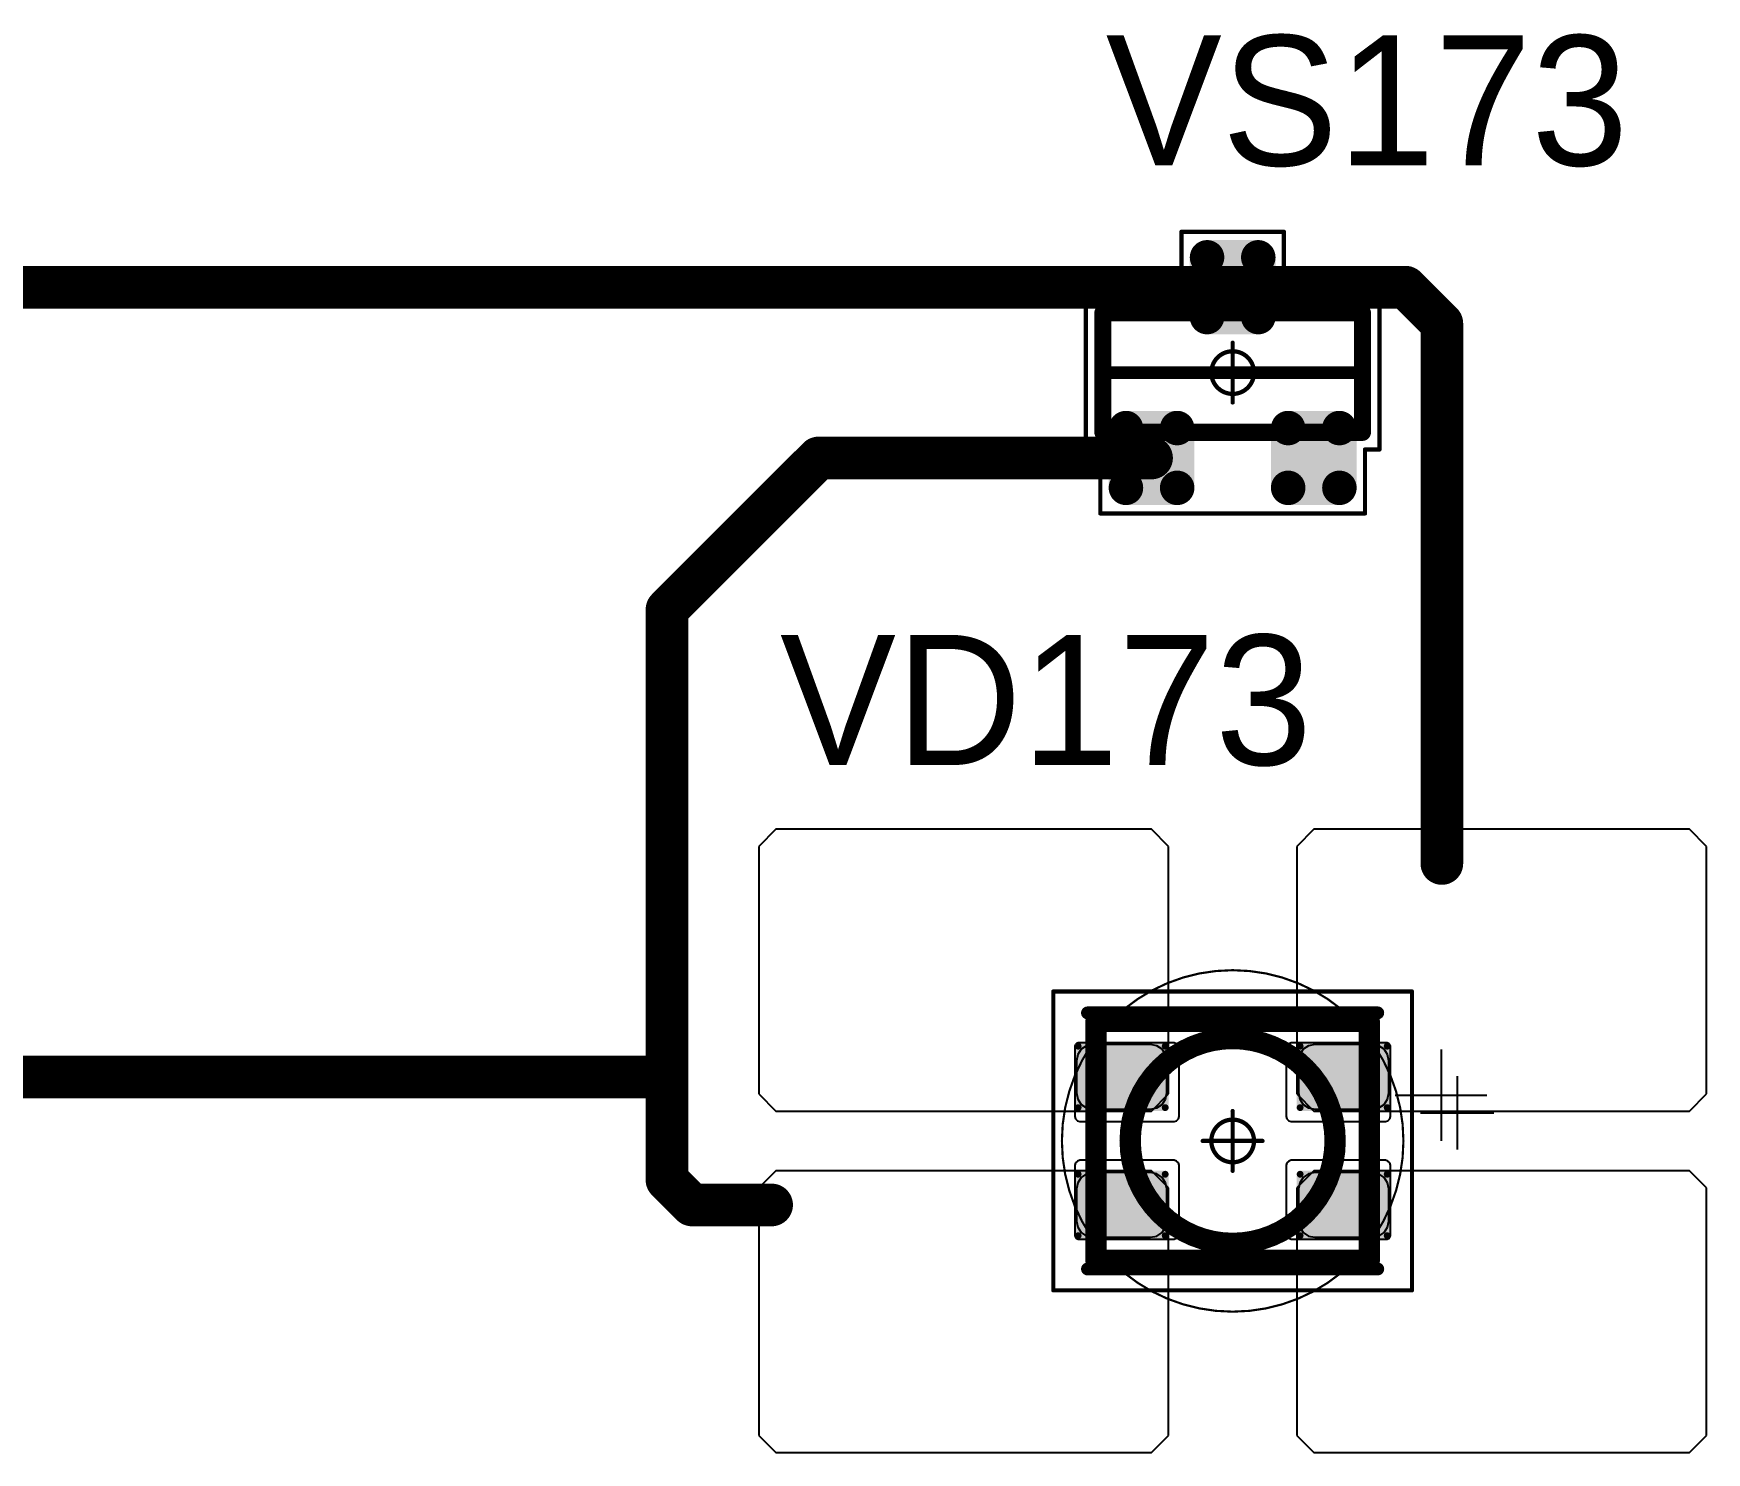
# Model space of a CAD drawing. Header units: millimetres. Extents: x 0 to 400, y 0 to 511.
# Drawn here: x 345.95 to 365.55, y 257.85 to 274.47 of the extents above; entities that cross this region are included whole.
import ezdxf

# ---------------------------------------------------------------- set-up
doc = ezdxf.new("R2010")
doc.units = ezdxf.units.MM
for name, color, linetype in [('Mechanical13', 56, 'Continuous'), ('Mechanical15', 56, 'Continuous'), ('Mechanical2', 216, 'Continuous'), ('TopLayer', 1, 'Continuous'), ('TopOverlay', 2, 'Continuous'), ('TopPaste', 8, 'Continuous'), ('TopSolder', 216, 'Continuous')]:
    doc.layers.add(name, color=color, linetype=linetype)

# ---------------------------------------------------------------- blocks, each defined once
blk = doc.blocks.new('SOT23_424')
at = {"layer": 'Mechanical13', "const_width": 0.2}
for points in [[(-0.7, 1.52), (0.7, 1.52)], [(-0.7, 1.52), (-0.7, -1.52)], [(0.7, 1.52), (0.7, -1.52)], [(-0.7, -1.52), (0.7, -1.52)]]:
    blk.add_lwpolyline(points, dxfattribs=at)
at = {"layer": 'Mechanical13', "const_width": 0.1}
for points in [[(-0.75, 1.52, 1), (-0.65, 1.52, 1)], [(-0.75, 1.52, 1), (-0.65, 1.52, 1)], [(0.65, 1.52, 1), (0.75, 1.52, 1)], [(0.65, 1.52, 1), (0.75, 1.52, 1)], [(-0.75, -1.52, 1), (-0.65, -1.52, 1)], [(-0.75, -1.52, 1), (-0.65, -1.52, 1)], [(0.65, -1.52, 1), (0.75, -1.52, 1)], [(0.65, -1.52, 1), (0.75, -1.52, 1)]]:
    blk.add_lwpolyline(points, format="xyb", close=True, dxfattribs=at)
at = {"layer": 'Mechanical15', "const_width": 0.05}
for points in [[(-1.65, 1.55), (-1.65, -1.55)], [(-1.65, 1.55), (-0.9, 1.55)], [(-0.9, 1.72), (-0.9, 1.55)], [(-0.9, 1.72), (0.9, 1.72)], [(0.9, 1.72), (0.9, 0.6)], [(0.9, 0.6), (1.65, 0.6)], [(1.65, 0.6), (1.65, -0.6)], [(0, 0.35), (0, -0.35)], [(-0.35, 0), (0.35, 0)], [(0.9, -0.6), (1.65, -0.6)], [(0.9, -0.6), (0.9, -1.72)], [(-1.65, -1.55), (-0.9, -1.55)], [(-0.9, -1.55), (-0.9, -1.72)], [(-0.9, -1.72), (0.9, -1.72)]]:
    blk.add_lwpolyline(points, dxfattribs=at)
at = {"layer": 'Mechanical15'}
for points, const_width in [([(-1.662, 1.55, 1), (-1.637, 1.55, 1)], 0.025), ([(-1.662, 1.55, 1), (-1.637, 1.55, 1)], 0.025), ([(-0.913, 1.72, 1), (-0.888, 1.72, 1)], 0.025), ([(-0.913, 1.72, 1), (-0.888, 1.72, 1)], 0.025), ([(-0.913, 1.55, 1), (-0.888, 1.55, 1)], 0.025), ([(-0.913, 1.55, 1), (-0.888, 1.55, 1)], 0.025), ([(0.888, 1.72, 1), (0.913, 1.72, 1)], 0.025), ([(0.888, 1.72, 1), (0.913, 1.72, 1)], 0.025), ([(0.888, 0.6, 1), (0.913, 0.6, 1)], 0.025), ([(0.888, 0.6, 1), (0.913, 0.6, 1)], 0.025), ([(1.637, 0.6, 1), (1.662, 0.6, 1)], 0.025), ([(1.637, 0.6, 1), (1.662, 0.6, 1)], 0.025), ([(0.25, 0, 1), (-0.25, 0, 1)], 0.05), ([(-0.012, 0.35, 1), (0.012, 0.35, 1)], 0.025), ([(-0.362, 0, 1), (-0.337, 0, 1)], 0.025), ([(-0.262, 0, 1), (-0.238, 0, 1)], 0.025), ([(0.238, 0, 1), (0.262, 0, 1)], 0.025), ([(0.337, 0, 1), (0.362, 0, 1)], 0.025), ([(-0.012, -0.35, 1), (0.012, -0.35, 1)], 0.025), ([(0.888, -0.6, 1), (0.913, -0.6, 1)], 0.025), ([(0.888, -0.6, 1), (0.913, -0.6, 1)], 0.025), ([(1.637, -0.6, 1), (1.662, -0.6, 1)], 0.025), ([(1.637, -0.6, 1), (1.662, -0.6, 1)], 0.025), ([(-1.662, -1.55, 1), (-1.637, -1.55, 1)], 0.025), ([(-1.662, -1.55, 1), (-1.637, -1.55, 1)], 0.025), ([(-0.913, -1.55, 1), (-0.888, -1.55, 1)], 0.025), ([(-0.913, -1.55, 1), (-0.888, -1.55, 1)], 0.025), ([(-0.913, -1.72, 1), (-0.888, -1.72, 1)], 0.025), ([(-0.913, -1.72, 1), (-0.888, -1.72, 1)], 0.025), ([(0.888, -1.72, 1), (0.913, -1.72, 1)], 0.025), ([(0.888, -1.72, 1), (0.913, -1.72, 1)], 0.025)]:
    blk.add_lwpolyline(points, format="xyb", close=True, dxfattribs=dict(at, const_width=const_width))
at = {"layer": 'TopLayer', "const_width": 0.1}
for points in [[(-1.4, 1.25, 1), (-1.3, 1.25, 1)], [(-0.7, 1.25, 1), (-0.6, 1.25, 1)], [(-1.4, 0.65, 1), (-1.3, 0.65, 1)], [(-0.7, 0.65, 1), (-0.6, 0.65, 1)], [(0.6, 0.3, 1), (0.7, 0.3, 1)], [(1.3, 0.3, 1), (1.4, 0.3, 1)], [(0.6, -0.3, 1), (0.7, -0.3, 1)], [(1.3, -0.3, 1), (1.4, -0.3, 1)], [(-1.4, -0.65, 1), (-1.3, -0.65, 1)], [(-0.7, -0.65, 1), (-0.6, -0.65, 1)], [(-1.4, -1.25, 1), (-1.3, -1.25, 1)], [(-0.7, -1.25, 1), (-0.6, -1.25, 1)]]:
    blk.add_lwpolyline(points, format="xyb", close=True, dxfattribs=at)
at = {"layer": 'TopLayer'}
for points in [[(-1.45, 1.25), (-1.45, 0.65), (-0.55, 1.25), (-0.55, 0.65)], [(-1.35, 1.35), (-1.35, 0.55), (-0.65, 1.35), (-0.65, 0.55)], [(0.65, 0.4), (0.65, -0.4), (1.35, 0.4), (1.35, -0.4)], [(0.55, 0.3), (0.55, -0.3), (1.45, 0.3), (1.45, -0.3)], [(-1.35, -0.55), (-1.35, -1.35), (-0.65, -0.55), (-0.65, -1.35)], [(-1.45, -0.65), (-1.45, -1.25), (-0.55, -0.65), (-0.55, -1.25)]]:
    blk.add_solid(points, dxfattribs=at)
at = {"layer": 'TopOverlay', "const_width": 0.15}
blk.add_lwpolyline([(0, 1.5), (0, -1.5)], dxfattribs=at)
at = {"layer": 'TopOverlay', "const_width": 0.075}
for points in [[(-0.038, 1.5, 1), (0.038, 1.5, 1)], [(-0.038, -1.5, 1), (0.038, -1.5, 1)]]:
    blk.add_lwpolyline(points, format="xyb", close=True, dxfattribs=at)
at = {"layer": 'TopPaste', "const_width": 0.075}
for points in [[(-1.387, 1.25, 1), (-1.313, 1.25, 1)], [(-0.687, 1.25, 1), (-0.613, 1.25, 1)], [(-1.387, 0.65, 1), (-1.313, 0.65, 1)], [(-0.687, 0.65, 1), (-0.613, 0.65, 1)], [(0.613, 0.3, 1), (0.687, 0.3, 1)], [(1.313, 0.3, 1), (1.387, 0.3, 1)], [(0.613, -0.3, 1), (0.687, -0.3, 1)], [(1.313, -0.3, 1), (1.387, -0.3, 1)], [(-1.387, -0.65, 1), (-1.313, -0.65, 1)], [(-0.687, -0.65, 1), (-0.613, -0.65, 1)], [(-1.387, -1.25, 1), (-1.313, -1.25, 1)], [(-0.687, -1.25, 1), (-0.613, -1.25, 1)]]:
    blk.add_lwpolyline(points, format="xyb", close=True, dxfattribs=at)
at = {"layer": 'TopPaste'}
for points in [[(-1.425, 1.25), (-1.425, 0.65), (-0.575, 1.25), (-0.575, 0.65)], [(-1.35, 1.325), (-1.35, 0.575), (-0.65, 1.325), (-0.65, 0.575)], [(0.575, 0.3), (0.575, -0.3), (1.425, 0.3), (1.425, -0.3)], [(0.65, 0.375), (0.65, -0.375), (1.35, 0.375), (1.35, -0.375)], [(-1.35, -0.575), (-1.35, -1.325), (-0.65, -0.575), (-0.65, -1.325)], [(-1.425, -0.65), (-1.425, -1.25), (-0.575, -0.65), (-0.575, -1.25)]]:
    blk.add_solid(points, dxfattribs=at)
at = {"layer": 'TopSolder', "const_width": 0.202}
for points in [[(-1.451, 1.25, 1), (-1.249, 1.25, 1)], [(-0.751, 1.25, 1), (-0.549, 1.25, 1)], [(-1.451, 0.65, 1), (-1.249, 0.65, 1)], [(-0.751, 0.65, 1), (-0.549, 0.65, 1)], [(0.549, 0.3, 1), (0.751, 0.3, 1)], [(1.249, 0.3, 1), (1.451, 0.3, 1)], [(0.549, -0.3, 1), (0.751, -0.3, 1)], [(1.249, -0.3, 1), (1.451, -0.3, 1)], [(-1.451, -0.65, 1), (-1.249, -0.65, 1)], [(-0.751, -0.65, 1), (-0.549, -0.65, 1)], [(-1.451, -1.25, 1), (-1.249, -1.25, 1)], [(-0.751, -1.25, 1), (-0.549, -1.25, 1)]]:
    blk.add_lwpolyline(points, format="xyb", close=True, dxfattribs=at)
at = {"layer": 'TopSolder'}
for points in [[(-1.35, 1.452), (-1.35, 0.448), (-0.65, 1.452), (-0.65, 0.448)], [(-1.552, 1.25), (-1.552, 0.65), (-0.448, 1.25), (-0.448, 0.65)], [(0.65, 0.502), (0.65, -0.502), (1.35, 0.502), (1.35, -0.502)], [(0.448, 0.3), (0.448, -0.3), (1.552, 0.3), (1.552, -0.3)], [(-1.35, -0.448), (-1.35, -1.452), (-0.65, -0.448), (-0.65, -1.452)], [(-1.552, -0.65), (-1.552, -1.25), (-0.448, -0.65), (-0.448, -1.25)]]:
    blk.add_solid(points, dxfattribs=at)
blk = doc.blocks.new('E65F_628')
at = {"layer": 'Mechanical13'}
for p, q in [((2.441, 1.071), (2.441, 0)), ((1.905, 0.536), (2.976, 0.536))]:
    blk.add_line(p, q, dxfattribs=at)
at = {"layer": 'Mechanical13', "const_width": 0.25}
for points in [[(-1.6, -1.4), (-1.6, 1.4)], [(-1.6, 1.4), (1.6, 1.4)], [(1.6, -1.4), (1.6, 1.4)], [(-1.6, -1.4), (1.6, -1.4)]]:
    blk.add_lwpolyline(points, dxfattribs=at)
at = {"layer": 'Mechanical13'}
for points, const_width in [([(-1.663, 1.4, 1), (-1.538, 1.4, 1)], 0.125), ([(-1.663, 1.4, 1), (-1.538, 1.4, 1)], 0.125), ([(1.537, 1.4, 1), (1.662, 1.4, 1)], 0.125), ([(1.537, 1.4, 1), (1.662, 1.4, 1)], 0.125), ([(1.2, 0, 1), (-1.2, 0, 1)], 0.25), ([(-1.263, 0, 1), (-1.138, 0, 1)], 0.125), ([(1.137, 0, 1), (1.262, 0, 1)], 0.125), ([(-1.663, -1.4, 1), (-1.538, -1.4, 1)], 0.125), ([(-1.663, -1.4, 1), (-1.538, -1.4, 1)], 0.125), ([(1.537, -1.4, 1), (1.662, -1.4, 1)], 0.125), ([(1.537, -1.4, 1), (1.662, -1.4, 1)], 0.125)]:
    blk.add_lwpolyline(points, format="xyb", close=True, dxfattribs=dict(at, const_width=const_width))
at = {"layer": 'Mechanical15', "const_width": 0.05}
for points in [[(-2.1, 1.75), (2.1, 1.75)], [(-2.1, -1.75), (-2.1, 1.75)], [(2.1, -1.75), (2.1, 1.75)], [(0, -0.35), (0, 0.35)], [(0, -0.35), (0, 0.35)], [(-0.35, 0), (0.35, 0)], [(-0.35, 0), (0.35, 0)], [(-2.1, -1.75), (2.1, -1.75)]]:
    blk.add_lwpolyline(points, dxfattribs=at)
at = {"layer": 'Mechanical15'}
for points, const_width in [([(-2.113, 1.75, 1), (-2.088, 1.75, 1)], 0.025), ([(-2.113, 1.75, 1), (-2.088, 1.75, 1)], 0.025), ([(2.087, 1.75, 1), (2.112, 1.75, 1)], 0.025), ([(2.087, 1.75, 1), (2.112, 1.75, 1)], 0.025), ([(0.25, 0, 1), (-0.25, 0, 1)], 0.05), ([(0.25, 0, 1), (-0.25, 0, 1)], 0.05), ([(-0.013, 0.35, 1), (0.012, 0.35, 1)], 0.025), ([(-0.013, 0.35, 1), (0.012, 0.35, 1)], 0.025), ([(-0.363, 0, 1), (-0.338, 0, 1)], 0.025), ([(-0.363, 0, 1), (-0.338, 0, 1)], 0.025), ([(-0.263, 0, 1), (-0.238, 0, 1)], 0.025), ([(-0.263, 0, 1), (-0.238, 0, 1)], 0.025), ([(0.237, 0, 1), (0.262, 0, 1)], 0.025), ([(0.237, 0, 1), (0.262, 0, 1)], 0.025), ([(0.337, 0, 1), (0.362, 0, 1)], 0.025), ([(0.337, 0, 1), (0.362, 0, 1)], 0.025), ([(-0.013, -0.35, 1), (0.012, -0.35, 1)], 0.025), ([(-0.013, -0.35, 1), (0.012, -0.35, 1)], 0.025), ([(-2.113, -1.75, 1), (-2.088, -1.75, 1)], 0.025), ([(-2.113, -1.75, 1), (-2.088, -1.75, 1)], 0.025), ([(2.087, -1.75, 1), (2.112, -1.75, 1)], 0.025), ([(2.087, -1.75, 1), (2.112, -1.75, 1)], 0.025)]:
    blk.add_lwpolyline(points, format="xyb", close=True, dxfattribs=dict(at, const_width=const_width))
at = {"layer": 'TopLayer'}
for p, q in [((-5.35, 3.65), (-5.55, 3.45)), ((-0.95, 3.65), (-5.35, 3.65)), ((-5.35, 3.65), (-5.35, 3.65)), ((-0.75, 3.45), (-0.95, 3.65)), ((0.95, 3.65), (0.75, 3.45)), ((5.35, 3.65), (0.95, 3.65)), ((0.95, 3.65), (0.95, 3.65)), ((5.55, 3.45), (5.35, 3.65)), ((-5.55, 3.45), (-5.55, 3.45)), ((-5.55, 3.45), (-5.55, 0.55)), ((-0.75, 0.55), (-0.75, 3.45)), ((0.75, 3.45), (0.75, 3.45)), ((0.75, 3.45), (0.75, 0.55)), ((5.55, 0.55), (5.55, 3.45)), ((-5.55, 0.55), (-5.35, 0.35)), ((-0.95, 0.35), (-0.75, 0.55)), ((0.75, 0.55), (0.95, 0.35)), ((5.35, 0.35), (5.55, 0.55)), ((-5.35, 0.35), (-0.95, 0.35)), ((0.95, 0.35), (5.35, 0.35)), ((-5.35, -0.35), (-5.55, -0.55)), ((-0.95, -0.35), (-5.35, -0.35)), ((-5.35, -0.35), (-5.35, -0.35)), ((-0.75, -0.55), (-0.95, -0.35)), ((0.95, -0.35), (0.75, -0.55)), ((5.35, -0.35), (0.95, -0.35)), ((0.95, -0.35), (0.95, -0.35)), ((5.55, -0.55), (5.35, -0.35)), ((-5.55, -0.55), (-5.55, -0.55)), ((-5.55, -0.55), (-5.55, -3.45)), ((-0.75, -3.45), (-0.75, -0.55)), ((0.75, -0.55), (0.75, -0.55)), ((0.75, -0.55), (0.75, -3.45)), ((5.55, -3.45), (5.55, -0.55)), ((-5.55, -3.45), (-5.35, -3.65)), ((-0.95, -3.65), (-0.75, -3.45)), ((0.75, -3.45), (0.95, -3.65)), ((5.35, -3.65), (5.55, -3.45)), ((-5.35, -3.65), (-0.95, -3.65)), ((0.95, -3.65), (5.35, -3.65))]:
    blk.add_line(p, q, dxfattribs=at)
at = {"layer": 'TopLayer', "const_width": 0.04}
for points in [[(-1.83, 1.11, 1), (-1.79, 1.11, 1)], [(-0.81, 1.11, 1), (-0.77, 1.11, 1)], [(0.77, 1.11, 1), (0.81, 1.11, 1)], [(1.79, 1.11, 1), (1.83, 1.11, 1)], [(-1.83, 0.39, 1), (-1.79, 0.39, 1)], [(-0.81, 0.39, 1), (-0.77, 0.39, 1)], [(0.77, 0.39, 1), (0.81, 0.39, 1)], [(1.79, 0.39, 1), (1.83, 0.39, 1)], [(-1.83, -0.39, 1), (-1.79, -0.39, 1)], [(-0.81, -0.39, 1), (-0.77, -0.39, 1)], [(0.77, -0.39, 1), (0.81, -0.39, 1)], [(1.79, -0.39, 1), (1.83, -0.39, 1)], [(-1.83, -1.11, 1), (-1.79, -1.11, 1)], [(-0.81, -1.11, 1), (-0.77, -1.11, 1)], [(0.77, -1.11, 1), (0.81, -1.11, 1)], [(1.79, -1.11, 1), (1.83, -1.11, 1)]]:
    blk.add_lwpolyline(points, format="xyb", close=True, dxfattribs=at)
at = {"layer": 'TopLayer'}
for points in [[(-1.85, 1.11), (-1.85, 0.39), (-0.75, 1.11), (-0.75, 0.39)], [(-1.81, 1.15), (-1.81, 0.35), (-0.79, 1.15), (-0.79, 0.35)], [(0.75, 1.11), (0.75, 0.39), (1.85, 1.11), (1.85, 0.39)], [(0.79, 1.15), (0.79, 0.35), (1.81, 1.15), (1.81, 0.35)], [(-1.85, -0.39), (-1.85, -1.11), (-0.75, -0.39), (-0.75, -1.11)], [(-1.81, -0.35), (-1.81, -1.15), (-0.79, -0.35), (-0.79, -1.15)], [(0.75, -0.39), (0.75, -1.11), (1.85, -0.39), (1.85, -1.11)], [(0.79, -0.35), (0.79, -1.15), (1.81, -0.35), (1.81, -1.15)]]:
    blk.add_solid(points, dxfattribs=at)
at = {"layer": 'TopOverlay'}
for p, q in [((2.628, 0.757), (2.628, -0.1)), ((2.2, 0.328), (3.057, 0.328))]:
    blk.add_line(p, q, dxfattribs=at)
at = {"layer": 'TopOverlay', "const_width": 0.15}
for points in [[(-1.7, 1.5), (1.7, 1.5)], [(-1.7, -1.5), (1.7, -1.5)]]:
    blk.add_lwpolyline(points, dxfattribs=at)
at = {"layer": 'TopOverlay', "const_width": 0.075}
for points in [[(-1.738, 1.5, 1), (-1.663, 1.5, 1)], [(1.662, 1.5, 1), (1.737, 1.5, 1)], [(-1.738, -1.5, 1), (-1.663, -1.5, 1)], [(1.662, -1.5, 1), (1.737, -1.5, 1)]]:
    blk.add_lwpolyline(points, format="xyb", close=True, dxfattribs=at)
at = {"layer": 'TopPaste'}
for p, q in [((-1.814, 1.011), (-1.829, 0.938)), ((-1.773, 1.073), (-1.814, 1.011)), ((-1.711, 1.114), (-1.773, 1.073)), ((-1.638, 1.129), (-1.711, 1.114)), ((-0.963, 1.129), (-1.638, 1.129)), ((-0.889, 1.114), (-0.963, 1.129)), ((-0.827, 1.073), (-0.889, 1.114)), ((-0.786, 1.011), (-0.827, 1.073)), ((-0.771, 0.938), (-0.786, 1.011)), ((0.786, 1.011), (0.771, 0.938)), ((0.827, 1.073), (0.786, 1.011)), ((0.889, 1.114), (0.827, 1.073)), ((0.962, 1.129), (0.889, 1.114)), ((1.637, 1.129), (0.962, 1.129)), ((1.711, 1.114), (1.637, 1.129)), ((1.773, 1.073), (1.711, 1.114)), ((1.814, 1.011), (1.773, 1.073)), ((1.829, 0.938), (1.814, 1.011)), ((-1.829, 0.938), (-1.829, 0.563)), ((-0.771, 0.563), (-0.771, 0.938)), ((0.771, 0.938), (0.771, 0.563)), ((1.829, 0.563), (1.829, 0.938)), ((-1.829, 0.563), (-1.814, 0.489)), ((-1.814, 0.489), (-1.773, 0.427)), ((-1.773, 0.427), (-1.711, 0.386)), ((-0.889, 0.386), (-0.827, 0.427)), ((-0.827, 0.427), (-0.786, 0.489)), ((-0.786, 0.489), (-0.771, 0.563)), ((0.771, 0.563), (0.786, 0.489)), ((0.786, 0.489), (0.827, 0.427)), ((0.827, 0.427), (0.889, 0.386)), ((1.711, 0.386), (1.773, 0.427)), ((1.773, 0.427), (1.814, 0.489)), ((1.814, 0.489), (1.829, 0.563)), ((-1.711, 0.386), (-1.638, 0.371)), ((-1.638, 0.371), (-0.963, 0.371)), ((-0.963, 0.371), (-0.889, 0.386)), ((0.889, 0.386), (0.962, 0.371)), ((0.962, 0.371), (1.637, 0.371)), ((1.637, 0.371), (1.711, 0.386)), ((-1.711, -0.386), (-1.773, -0.427)), ((-1.638, -0.371), (-1.711, -0.386)), ((-0.963, -0.371), (-1.638, -0.371)), ((-0.889, -0.386), (-0.963, -0.371)), ((-0.827, -0.427), (-0.889, -0.386)), ((0.889, -0.386), (0.827, -0.427)), ((0.962, -0.371), (0.889, -0.386)), ((1.637, -0.371), (0.962, -0.371)), ((1.711, -0.386), (1.637, -0.371)), ((1.773, -0.427), (1.711, -0.386)), ((-1.814, -0.489), (-1.829, -0.563)), ((-1.829, -0.563), (-1.829, -0.938)), ((-1.773, -0.427), (-1.814, -0.489)), ((-0.786, -0.489), (-0.827, -0.427)), ((-0.771, -0.563), (-0.786, -0.489)), ((-0.771, -0.938), (-0.771, -0.563)), ((0.786, -0.489), (0.771, -0.563)), ((0.771, -0.563), (0.771, -0.938)), ((0.827, -0.427), (0.786, -0.489)), ((1.814, -0.489), (1.773, -0.427)), ((1.829, -0.563), (1.814, -0.489)), ((1.829, -0.938), (1.829, -0.563)), ((-1.829, -0.938), (-1.814, -1.011)), ((-0.786, -1.011), (-0.771, -0.938)), ((0.771, -0.938), (0.786, -1.011)), ((1.814, -1.011), (1.829, -0.938)), ((-1.814, -1.011), (-1.773, -1.073)), ((-1.773, -1.073), (-1.711, -1.114)), ((-1.711, -1.114), (-1.638, -1.129)), ((-1.638, -1.129), (-0.963, -1.129)), ((-0.963, -1.129), (-0.889, -1.114)), ((-0.889, -1.114), (-0.827, -1.073)), ((-0.827, -1.073), (-0.786, -1.011)), ((0.786, -1.011), (0.827, -1.073)), ((0.827, -1.073), (0.889, -1.114)), ((0.889, -1.114), (0.962, -1.129)), ((0.962, -1.129), (1.637, -1.129)), ((1.637, -1.129), (1.711, -1.114)), ((1.711, -1.114), (1.773, -1.073)), ((1.773, -1.073), (1.814, -1.011))]:
    blk.add_line(p, q, dxfattribs=at)
at = {"layer": 'TopSolder'}
for p, q in [((-1.842, 1.129), (-1.85, 1.111)), ((-1.85, 1.111), (-1.85, 1.101)), ((-1.85, 1.101), (-1.85, 1.101)), ((-1.85, 1.101), (-1.85, 0.301)), ((-1.828, 1.143), (-1.842, 1.129)), ((-1.81, 1.151), (-1.828, 1.143)), ((-1.8, 1.151), (-1.81, 1.151)), ((-0.7, 1.151), (-1.8, 1.151)), ((-0.685, 1.151), (-0.7, 1.151)), ((-0.7, 1.151), (-0.7, 1.151)), ((-0.658, 1.139), (-0.685, 1.151)), ((-0.636, 1.118), (-0.658, 1.139)), ((-0.625, 1.09), (-0.636, 1.118)), ((-0.625, 1.076), (-0.625, 1.09)), ((-0.625, 0.301), (-0.625, 1.076)), ((0.636, 1.118), (0.625, 1.09)), ((0.625, 1.09), (0.625, 1.076)), ((0.625, 1.076), (0.625, 1.076)), ((0.625, 1.076), (0.625, 0.301)), ((0.657, 1.139), (0.636, 1.118)), ((0.685, 1.151), (0.657, 1.139)), ((0.7, 1.151), (0.685, 1.151)), ((1.8, 1.151), (0.7, 1.151)), ((1.81, 1.151), (1.8, 1.151)), ((1.8, 1.151), (1.8, 1.151)), ((1.828, 1.143), (1.81, 1.151)), ((1.842, 1.129), (1.828, 1.143)), ((1.85, 1.111), (1.842, 1.129)), ((1.85, 1.101), (1.85, 1.111)), ((1.85, 0.301), (1.85, 1.101)), ((-1.85, 0.301), (-1.85, 0.286)), ((-1.85, 0.286), (-1.839, 0.258)), ((-1.839, 0.258), (-1.818, 0.237)), ((-1.818, 0.237), (-1.79, 0.226)), ((-1.79, 0.226), (-1.775, 0.226)), ((-1.775, 0.226), (-1.775, 0.226)), ((-1.775, 0.226), (-0.7, 0.226)), ((-0.7, 0.226), (-0.685, 0.226)), ((-0.685, 0.226), (-0.658, 0.237)), ((-0.658, 0.237), (-0.636, 0.258)), ((-0.636, 0.258), (-0.625, 0.286)), ((-0.625, 0.286), (-0.625, 0.301)), ((-0.625, 0.301), (-0.625, 0.301)), ((0.625, 0.301), (0.625, 0.286)), ((0.625, 0.286), (0.636, 0.258)), ((0.636, 0.258), (0.657, 0.237)), ((0.657, 0.237), (0.685, 0.226)), ((0.685, 0.226), (0.7, 0.226)), ((0.7, 0.226), (0.7, 0.226)), ((0.7, 0.226), (1.775, 0.226)), ((1.775, 0.226), (1.79, 0.226)), ((1.79, 0.226), (1.817, 0.237)), ((1.817, 0.237), (1.839, 0.258)), ((1.839, 0.258), (1.85, 0.286)), ((1.85, 0.286), (1.85, 0.301)), ((1.85, 0.301), (1.85, 0.301)), ((-1.839, -0.257), (-1.85, -0.285)), ((-1.85, -0.285), (-1.85, -0.299)), ((-1.85, -0.299), (-1.85, -0.299)), ((-1.85, -0.299), (-1.85, -1.099)), ((-1.818, -0.236), (-1.839, -0.257)), ((-1.79, -0.224), (-1.818, -0.236)), ((-1.775, -0.224), (-1.79, -0.224)), ((-0.7, -0.224), (-1.775, -0.224)), ((-0.685, -0.224), (-0.7, -0.224)), ((-0.7, -0.224), (-0.7, -0.224)), ((-0.658, -0.236), (-0.685, -0.224)), ((-0.636, -0.257), (-0.658, -0.236)), ((-0.625, -0.285), (-0.636, -0.257)), ((-0.625, -0.299), (-0.625, -0.285)), ((-0.625, -1.074), (-0.625, -0.299)), ((0.636, -0.257), (0.625, -0.285)), ((0.625, -0.285), (0.625, -0.299)), ((0.625, -0.299), (0.625, -0.299)), ((0.625, -0.299), (0.625, -1.074)), ((0.657, -0.236), (0.636, -0.257)), ((0.685, -0.224), (0.657, -0.236)), ((0.7, -0.224), (0.685, -0.224)), ((1.775, -0.224), (0.7, -0.224)), ((1.79, -0.224), (1.775, -0.224)), ((1.775, -0.224), (1.775, -0.224)), ((1.817, -0.236), (1.79, -0.224)), ((1.839, -0.257), (1.817, -0.236)), ((1.85, -0.285), (1.839, -0.257)), ((1.85, -0.299), (1.85, -0.285)), ((1.85, -1.099), (1.85, -0.299)), ((-1.85, -1.099), (-1.85, -1.109)), ((-1.85, -1.109), (-1.842, -1.128)), ((-1.842, -1.128), (-1.828, -1.142)), ((-1.828, -1.142), (-1.81, -1.149)), ((-1.81, -1.149), (-1.8, -1.149)), ((-1.8, -1.149), (-0.7, -1.149)), ((-1.8, -1.149), (-1.8, -1.149)), ((-0.7, -1.149), (-0.685, -1.149)), ((-0.685, -1.149), (-0.658, -1.138)), ((-0.658, -1.138), (-0.636, -1.117)), ((-0.636, -1.117), (-0.625, -1.089)), ((-0.625, -1.089), (-0.625, -1.074)), ((-0.625, -1.074), (-0.625, -1.074)), ((0.625, -1.074), (0.625, -1.089)), ((0.625, -1.089), (0.636, -1.117)), ((0.636, -1.117), (0.657, -1.138)), ((0.657, -1.138), (0.685, -1.149)), ((0.685, -1.149), (0.7, -1.149)), ((0.7, -1.149), (1.8, -1.149)), ((0.7, -1.149), (0.7, -1.149)), ((1.8, -1.149), (1.81, -1.149)), ((1.81, -1.149), (1.828, -1.142)), ((1.828, -1.142), (1.842, -1.128)), ((1.842, -1.128), (1.85, -1.109)), ((1.85, -1.109), (1.85, -1.099)), ((1.85, -1.099), (1.85, -1.099))]:
    blk.add_line(p, q, dxfattribs=at)

msp = doc.modelspace()

# ---------------------------------------------------------------- linework, layer by layer
at = {"layer": 'Mechanical2'}
for points, const_width in [([(362, 261.5, 1), (358, 261.5, 1)], 0.0254), ([(360, 263.5, 1), (360, 263.5, 1)], 0.0005), ([(357.994, 261.5, 1), (358.006, 261.5, 1)], 0.0127), ([(358, 261.5, 1), (358, 261.5, 1)], 0.0005), ([(361.994, 261.5, 1), (362.006, 261.5, 1)], 0.0127), ([(362, 261.5, 1), (362, 261.5, 1)], 0.0005), ([(360, 259.5, 1), (360, 259.5, 1)], 0.0005)]:
    msp.add_lwpolyline(points, format="xyb", close=True, dxfattribs=dict(at, const_width=const_width))
at = {"layer": 'Mechanical2', "const_width": 0.001}
for points in [[(360, 259.5), (360, 263.5)], [(358, 261.5), (362, 261.5)]]:
    msp.add_lwpolyline(points, dxfattribs=at)
at = {"layer": 'TopLayer', "const_width": 0.5}
for points in [[(344.825, 271.5), (360, 271.5)], [(360, 271.5), (362.025, 271.5)], [(362.025, 271.5), (362.45, 271.075)], [(362.45, 264.75), (362.45, 271.075)], [(353.375, 267.725), (355.15, 269.5)], [(355.15, 269.5), (359.05, 269.5)], [(353.375, 261.043), (353.375, 267.725)], [(341.3, 262.25), (353.375, 262.25)], [(353.375, 261.043), (353.668, 260.75)], [(353.668, 260.75), (354.6, 260.75)]]:
    msp.add_lwpolyline(points, dxfattribs=at)
at = {"layer": 'TopLayer', "const_width": 0.25}
for points in [[(359.875, 271.5, 1), (360.125, 271.5, 1)], [(359.875, 271.5, 1), (360.125, 271.5, 1)], [(361.9, 271.5, 1), (362.15, 271.5, 1)], [(361.9, 271.5, 1), (362.15, 271.5, 1)], [(362.325, 271.075, 1), (362.575, 271.075, 1)], [(362.325, 271.075, 1), (362.575, 271.075, 1)], [(355.025, 269.5, 1), (355.275, 269.5, 1)], [(355.025, 269.5, 1), (355.275, 269.5, 1)], [(358.925, 269.5, 1), (359.175, 269.5, 1)], [(353.25, 267.725, 1), (353.5, 267.725, 1)], [(353.25, 267.725, 1), (353.5, 267.725, 1)], [(362.325, 264.75, 1), (362.575, 264.75, 1)], [(353.25, 262.25, 1), (353.5, 262.25, 1)], [(353.25, 261.043, 1), (353.5, 261.043, 1)], [(353.25, 261.043, 1), (353.5, 261.043, 1)], [(353.543, 260.75, 1), (353.793, 260.75, 1)], [(353.543, 260.75, 1), (353.793, 260.75, 1)], [(354.475, 260.75, 1), (354.725, 260.75, 1)]]:
    msp.add_lwpolyline(points, format="xyb", close=True, dxfattribs=at)

# ---------------------------------------------------------------- block references
for name, p, rotation in [('SOT23_424', (360, 270.5), 90), ('E65F_628', (360, 261.5), 360)]:
    msp.add_blockref(name, p, dxfattribs=dict(rotation=rotation))

# ---------------------------------------------------------------- texts
at = {"layer": 'TopOverlay'}
for s, p in [('VS173', (358.514, 272.926)), ('VD173', (354.698, 265.904))]:
    msp.add_text(s, height=1.524, dxfattribs=at).set_placement(p)

doc.saveas('drawing.dxf')
